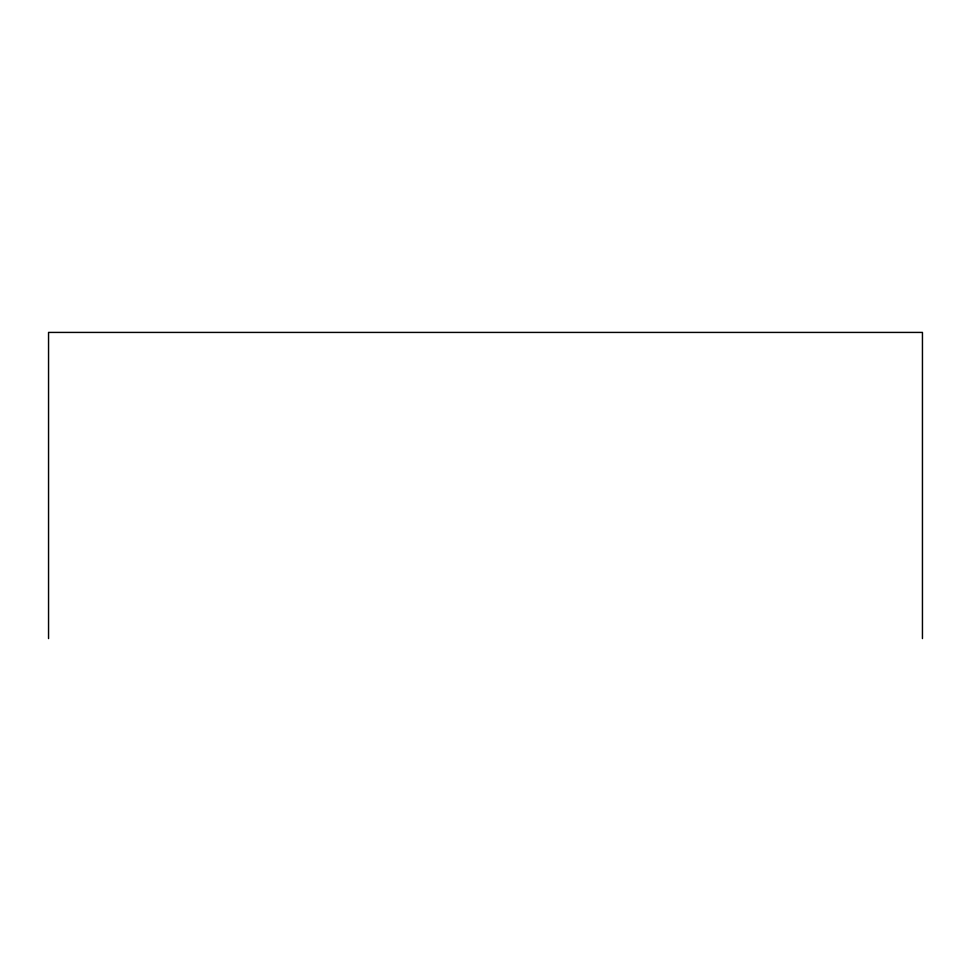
<?xml version="1.0" encoding="UTF-8"?>
<svg xmlns="http://www.w3.org/2000/svg" width="971" height="971" viewBox="0 0 971 971"><rect width="100%" height="100%" fill="white"/><g stroke="black" fill="none" stroke-linecap="round" stroke-linejoin="round"><path stroke-width="1.46" d="M922.45 638.578L922.45 332.422L48.55 332.422L48.55 638.578"/></g></svg>
